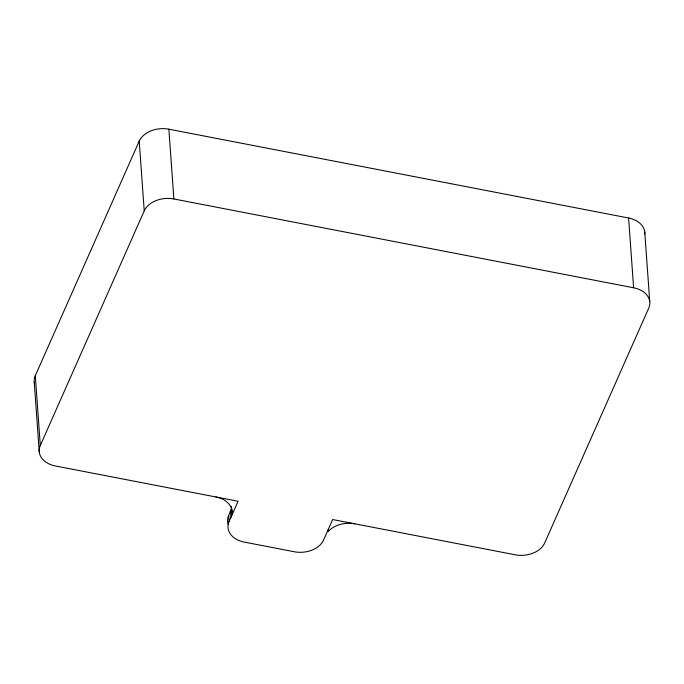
<?xml version="1.0" encoding="UTF-8"?>
<svg xmlns="http://www.w3.org/2000/svg" width="684" height="684" viewBox="0 0 684 684"><rect width="100%" height="100%" fill="white"/><g stroke="black" fill="none" stroke-linecap="round" stroke-linejoin="round"><path stroke-width="1.03" d="M231.568 506.434L231.252 509.024L228.678 515.462A23.624 16.792 -4.1 0 0 228.08 524.175M34.508 383.673A23.504 16.707 -4.1 0 1 35.294 375.704L139.228 141.109A23.598 16.775 -4.1 0 1 168.871 129.199L628.605 218.016A23.376 16.621 -4.1 0 1 644.798 234.09M628.605 218.016L633.606 287.784A23.376 16.621 -4.1 0 1 648.714 308.176L544.678 542.985A23.418 16.647 -4.1 0 1 515.266 554.809L332.663 519.532L323.592 540.009A23.299 16.561 -4.1 0 1 294.325 551.766L244.368 542.113A23.624 16.792 -4.1 0 1 229.106 521.516L238.083 501.261L55.481 465.984A23.504 16.707 -4.1 0 1 40.296 445.481L144.23 210.886L139.228 141.109M144.23 210.886A23.598 16.775 -4.1 0 1 173.873 198.967L633.606 287.784M232.603 511.7L230.525 511.299L230.953 517.352M644.747 231.919L649.749 301.687M327.995 529.715L328.132 531.605A23.367 16.613 -4.1 0 1 354.885 523.824M231.705 508.323L232.081 514.796M228.678 515.462L229.106 521.516M168.871 129.199L173.873 198.967M35.294 375.704L40.296 445.481M34.251 382.228L39.253 452.004M215.862 496.969A23.367 16.613 -4.1 0 1 232.038 513.034"/></g></svg>
